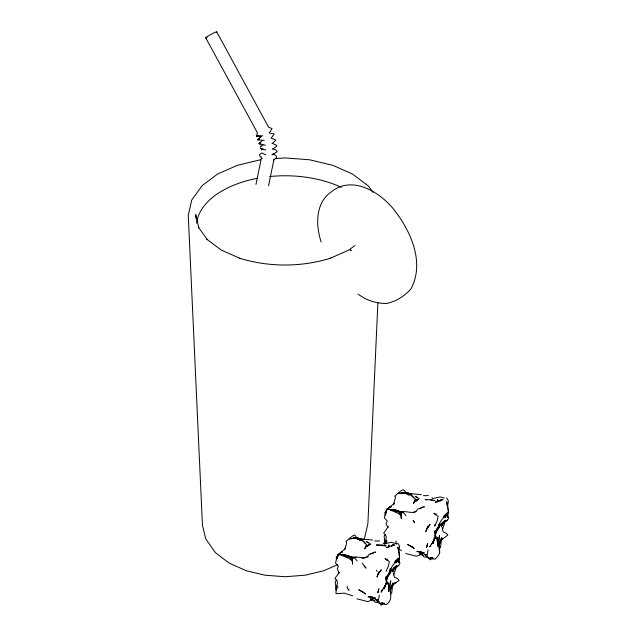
<?xml version="1.0" encoding="UTF-8"?>
<svg xmlns="http://www.w3.org/2000/svg" width="637" height="637" viewBox="0 0 637 637"><rect width="100%" height="100%" fill="white"/><g stroke="black" fill="none" stroke-linecap="round" stroke-linejoin="round"><path stroke-width="0.96" d="M386.404 547.621L388.514 546.849L388.857 544.89L388.888 547.255L387.232 547.502M390.011 586.048L390.632 594.44M377.884 302.599L367.899 523.63L364.34 538.998M439.649 552.82C439.96 547.04 437.436 541.251 439.53 535.518L438.654 543.648L439.649 552.82L438.782 554.938L435.326 559.063L432.571 558.967L429.975 557.662M336.44 585.992L335.938 593.7L344.386 593.127L352.731 595.842M399.311 557.63L398.881 562.702L398.762 560.879L399.972 563.196C399.049 567.368 392.878 566.93 391.405 570.967L396.429 565.624L393.252 568.57L394.622 567.479M448.066 512.291L447.636 517.363L447.524 515.548L448.735 517.865C447.811 522.029 441.64 521.599 440.167 525.636L445.191 520.286L442.014 523.232L444.069 521.592M392.846 584.233L391.659 593.238M441.6 538.894L440.422 547.9M379.318 595.197L378.219 601.28L380.791 604.218C376.778 602.323 375.806 597.817 371.658 596.845L368.067 596.909L370.312 596.551M428.08 549.866L426.981 555.95L429.553 558.88C425.54 556.985 424.561 552.478 420.412 551.507L416.829 551.578L418.326 551.331M390.218 568.515L389.924 573.157L390.393 569.932L389.979 572.193L385.672 579.208L385.839 577.831M387.145 559.015L386.993 560.257L385.098 558.561L389.326 561.531L388.538 565.72L386.046 571.477M435.899 513.677L435.748 514.919L433.861 513.223L438.089 516.193L437.301 520.389L434.8 526.138L435.127 524.243M391.214 569.032L390.752 572.384L386.755 578.587M439.976 523.694L439.506 527.046L435.517 533.257M347.348 586.279L347.085 587.824L349.02 590.419L348.59 589.305M396.11 540.94L395.848 542.485L396.795 543.775M447.015 505.101L446.696 501.677L448.36 510.978L447.763 514.465L444.849 517.618L446.155 515.237M384.891 585.666L384.262 588.93L386.157 583.5L386.301 576.182L385.672 579.208M433.805 539.507L433.025 543.592L434.92 538.161L435.063 530.844L434.745 532.357M255.978 184.396L261.568 157.108M268.551 185.813L273.918 159.584L273.536 160.174L276.721 157.427L276.012 155.667L273.313 153.915M390.091 584.089L390.776 580.856C387.989 588.628 394.844 598.724 386.563 604.402L383.816 604.306L382.081 603.438M385.074 540.558L384.987 544.452M386.46 581.907L387.726 576.644L386.739 578.348M435.214 536.569L436.48 531.306M368.242 556.674C363.209 559.366 357.851 556.077 352.731 557.192L352.157 559.437L352.587 564.024L352.157 559.437L350.597 557.717L343.224 554.731L339.346 554.612L340.421 555.146M416.16 511.63C411.359 513.78 406.326 510.755 401.485 511.853L400.92 514.107L401.35 518.693L400.92 514.107L399.351 512.387L391.978 509.393L388.108 509.274L390.983 509.839L390.178 509.767M391.644 586.048L390.736 589.504L392.846 583.046L391.644 586.048L399.096 580.426L397.783 578.802L394.359 577.098L393.3 572.91M440.398 540.709L439.498 544.165L441.608 537.716L440.398 540.709L447.851 535.088L446.537 533.464L443.113 531.76L442.054 527.571M344.601 549.835L346.568 543.425L346.48 541.657M393.363 504.496L395.33 498.086L395.235 496.319M392.464 585.053L392.002 586.741L393.762 583.54M393.276 570.171L392.75 571.771L396.063 566.882M442.03 524.832L441.505 526.433L445.374 520.732L442.914 523.367M380.83 605.15L382.081 604.64L382.327 602.729L381.491 602.729M429.585 559.812L430.843 559.302L431.09 557.391M393.785 504.552L394.319 503.126L387.336 509.544M395.792 560.417L394.789 562.973L392.384 565.895L389.876 570.465M444.554 515.078L443.543 517.634L441.146 520.556L438.63 525.127M393.722 574.853L396.254 567.328L398.682 565.441M442.484 529.514L445.008 521.99L447.445 520.103M430.397 545.304L429.744 546.857L433.693 541.068L431.496 543.894M397.4 560.568L396.095 562.949L399.001 559.804L399.606 556.316L397.942 547.016L398.173 549.588M441.202 540.606L442.524 538.209M388.22 574.399L390.433 570.465M434.944 533.026L438.734 526.855L439.156 524.593L438.686 527.818L439.188 525.127L435.517 531.513M385.735 578.507L387.782 575.187L386.277 577.496M434.538 532.93L438.734 526.855L435.835 530.39M414.408 502.067L413.469 503.477L414.488 501.001L415.818 499.957M272.795 154.194L271.991 154.871L277.143 151.733L276.394 150.404L273.265 148.747M388.331 574.439L389.979 572.193L388.236 574.311M382.733 589.233L380.982 592.195L384.931 586.398L383.832 587.816M339.099 572.583L334.951 578.428L336.941 580.705L337.578 582.959L336.854 585.347L338.12 587.163M388.451 526.496L383.705 533.089L385.696 535.367L386.341 537.628L385.608 540.009L386.874 541.824L386.643 540.232M337.968 555.591L336.145 557.741L336.567 559.238M339.187 554.158L340.891 552.343L342.523 551.961L340.405 552.733L345.557 548.457M386.126 510.97L384.907 512.403L385.751 515.405M272.859 148.907L272.596 149.209L276.347 146.422L276.792 145.395L271.927 143.182M205.735 37.838L257.499 132.974L256.353 136L261.122 136.278L257.905 139.814L264.236 140.379M261.122 136.278L256.353 136L261.122 136.278L257.921 139.702L259.577 138.938M417.872 499.241L415.905 501.247L417.872 499.241L414.488 501.001L418.382 499.368M272.286 143.532L275.885 140.005L271.083 138.173L274.252 134.081L269.3 132.934L272.031 128.658L268.543 127.137L216.787 31.961M375.058 552.629L375.671 552.032L374.078 552.175L370.67 554.015M423.82 507.291L424.425 506.702L422.841 506.837L419.425 508.676M354.204 557.463L353.798 557.853L347.635 555.552L345.716 555.408M402.966 512.124L402.56 512.514L394.383 510.404M346.026 541.394L352.365 536.043L354.857 535.016L356.831 537.708M394.789 496.064L401.127 490.705L403.619 489.678L406.772 493.571M391.675 546.307L393.292 544.786L391.636 545.989L388.841 546.283M440.979 500.467L442.054 499.448L440.398 500.65L437.595 500.945L435.167 502.29L437.651 501.916L437.619 499.551L437.595 500.945L440.438 500.969M385.568 534.666L384.127 535.908L384.7 541.092L386.189 542.851L384.398 539.555L385.067 543.17M336.806 580.004L335.373 581.247L335.325 583.365L335.938 586.43L337.427 588.19M262.571 140.474L258.988 143.46L260.605 142.537M389.653 507.004L389.167 507.394L391.277 506.622L389.653 507.004L386.699 509.719L386.022 513.39L387.065 508.939L388.204 508.485L386.699 509.719L387.065 508.939L385.688 511.543L384.302 517.746L387.216 520.955L386.014 523.574L387.981 527.651M340.891 552.343L337.936 555.058L337.26 558.729L338.303 554.278L339.449 553.824L337.936 555.058L338.303 554.278L336.925 556.881L335.548 563.084L338.454 566.293L337.252 568.913L339.226 572.989M354.928 245.5L348.885 250.038L330.189 258.327L330.587 258.224C301.046 267.277 269.053 267.277 239.512 258.224L239.91 258.327L221.206 250.038L206.858 239.249L207.383 239.719L198.425 227.226L198.792 227.919L195.75 214.581L195.877 218.435M263.073 144.965L260.135 146.725L261.202 146.184M261.122 153.334L259.53 154.735L259.601 155.595L262.062 158.494L261.608 157.777M413.636 512.522L416.351 510.985L417.991 508.995L422.315 507.681M420.269 552.088L418.859 552.741L421.224 551.929M372.223 597.1L370.097 598.079L372.462 597.267M337.299 564.78L323.891 570.72L305.155 575.203L285.05 576.74L264.944 575.203L246.201 570.72L229.113 563.084L215.481 552.741L205.759 538.998L202.447 525.199L188.265 215.386L191.689 200.137L202.2 185.566L217.4 174.132L237.219 165.349L260.493 159.783M421.543 553.219L419.369 554.142L424.035 552.741M372.788 598.557L370.607 599.481L375.273 598.071M262.611 135.665L261.098 136.286L257.905 139.814L259.514 139.455M263.089 149.146L261.377 149.806L262.93 149.329M420.492 554.676L421.407 554.381L423.406 555.273M371.729 600.014L372.653 599.72L374.644 600.611M373.553 553.02L369.229 554.325L367.597 556.316L364.874 557.861L362.079 558.291M443.065 499.559L440.549 500.053L442.102 499.894M394.311 544.898L391.787 545.391L394.892 545.065M394.176 582.871L396.11 582.505M422.275 552.916L424.067 552.605M373.513 598.247L375.304 597.944M275.224 158.661L285.05 157.912L309.606 159.783L332.88 165.349L352.691 174.132L368.425 186.036L372.948 192.342M423.43 495.658L428.462 495.61M374.667 540.996L379.708 540.948M426.83 557.033L424.306 557.041L421.407 554.381L416.606 556.26L405.65 553.497M379.756 602.363L375.551 602.371L372.653 599.72L367.844 601.599L356.895 598.836M431.018 558.1L433.152 558.108L431.472 557.646M382.256 603.438L384.398 603.446L382.71 602.984M260.788 143.93L259.028 143.755L265.318 145.204M406.828 492.839L402.68 492.648L406.9 493.022L411.86 494.463L406.828 492.839L409.328 493.508L415.523 499.575L412.537 496.104L410.905 495.164M358.066 538.169L353.917 537.986L358.137 538.353L363.098 539.794L358.066 538.169L360.566 538.846L366.761 544.906M427.029 499.75L425.086 499.647L430.604 499.695L434.975 500.618L430.692 500.069M394.478 510.078L396.397 510.213L402.56 512.514L393.276 509.337L401.613 513.111M341.416 555.098L342.22 555.177M356.067 557.638L353.416 557.415M265.844 150.053L260.342 148.166L261.536 148.469M421.368 494.742L408.397 493.364L405.148 492.29M372.605 540.08L359.642 538.695L356.386 537.628L357.445 538.687M444.085 497.951L440.048 496.94L432.658 498.628L431.966 497.569M347.436 556.212L352.89 557.622M352.874 557.534L344.513 554.676L352.85 558.45M390.298 510.118L396.365 512.387M341.543 555.456L347.603 557.725M401.708 513.271L399.351 512.387L401.103 515.429L391.978 509.393M352.946 558.609L350.597 557.717L352.341 560.759L343.224 554.731M401.485 511.853L403.229 512.514L405.904 515.612M352.731 557.192L354.467 557.853L357.142 560.95M265.78 154.815L261.751 152.976M396.883 543.966L391.293 542.278L383.896 543.966L383.211 542.907M398.778 549.269L401.485 550.503M363.154 591.869L358.798 589.727L365.479 594.042L364.46 592.848M360.51 539.571L363.775 541.434L365.646 543.664M419.138 498.548L415.252 496.311L417.028 497.505M370.384 543.879L366.498 541.649L368.266 542.843M358.026 294.007C366.14 300.314 376.324 303.61 386.587 303.443C396.039 301.524 404.24 296.229 410.754 289.222C425.205 262.906 410.825 231.127 393.913 209.565C379.652 191.809 351.99 174.809 331.057 192.055C315.227 203.044 315.697 225.45 321.159 241.964M362.127 563.076L365.957 568.14L364.229 566.07M412.983 520.732L414.719 522.802L413.349 520.556M435.063 535.478L437.261 538.528L437.627 546.243L437.332 537.7L437.571 540.877L435.931 536.84M386.301 580.809L388.498 583.858L388.865 591.582L388.578 583.038L388.809 586.207L386.229 580.761M378.856 601.909L379.915 603.55L379.023 601.989M446.553 497.823L448.424 500.953L447.644 505.802L447.946 507.848M397.799 543.154L399.67 546.291L398.881 551.14L399.606 556.316L399.128 554.652M376.34 570.171L377.104 571.469M430.254 557.391L430.843 559.302L430.755 558.37M448.106 509.035L448.36 510.978M335.978 587.394L336.304 590.595L336.153 586.494M382.001 603.709L382.081 604.64M434.171 537.58L434.187 539.276M207.097 37.567A6.298 0.557 -28.6 0 1 210.17 34.86A6.298 0.557 -28.6 0 1 216.508 32.28M196.562 223.173A88.734 51.231 0 0 1 257.268 178.336M269.618 176.545A88.734 51.231 0 0 1 341.249 187.342M378.227 591.335L377.845 592.792L378.904 588.787L378.227 591.335M426.989 545.997L426.599 547.454L427.666 543.457L426.989 545.997M377.709 574.749L377.008 577.026L379.142 571.835L377.709 574.749L381.189 569.9L377.709 574.749M426.464 529.411L425.771 531.688L427.897 526.496L426.464 529.411L429.943 524.562L426.464 529.411M365.726 546.339L364.706 548.815L367.055 545.296L365.726 546.339L370.408 544.38L365.726 546.339M386.157 583.5L383.856 588.349L386.157 583.5M434.92 538.161L432.619 543.019L434.92 538.161M398.149 558.538L394.868 562.097L398.149 558.538M446.911 513.199L443.631 516.758L446.911 513.199M368.106 545.352L367.151 546.586L369.118 544.579L368.106 545.352M398.929 493.309L397.998 493.548L404.391 492.839L409.328 493.508L401.66 492.608L405.817 493.253L409.368 495.108L404.391 492.839L398.929 493.309M350.167 538.647L349.235 538.886L355.637 538.169L360.566 538.846L352.898 537.947L357.062 538.591L360.606 540.447L355.637 538.169L350.167 538.647M426.336 554.628L424.855 554.58L426.336 554.628M377.574 599.966L376.093 599.919L377.574 599.966M381.842 545.033L376.324 544.977L386.213 545.949L381.842 545.033M350.788 250.23L350.406 250.07L351.178 250.508L350.788 250.23M412.712 546.912L407.561 544.396L414.241 548.704L412.712 546.912"/></g></svg>
